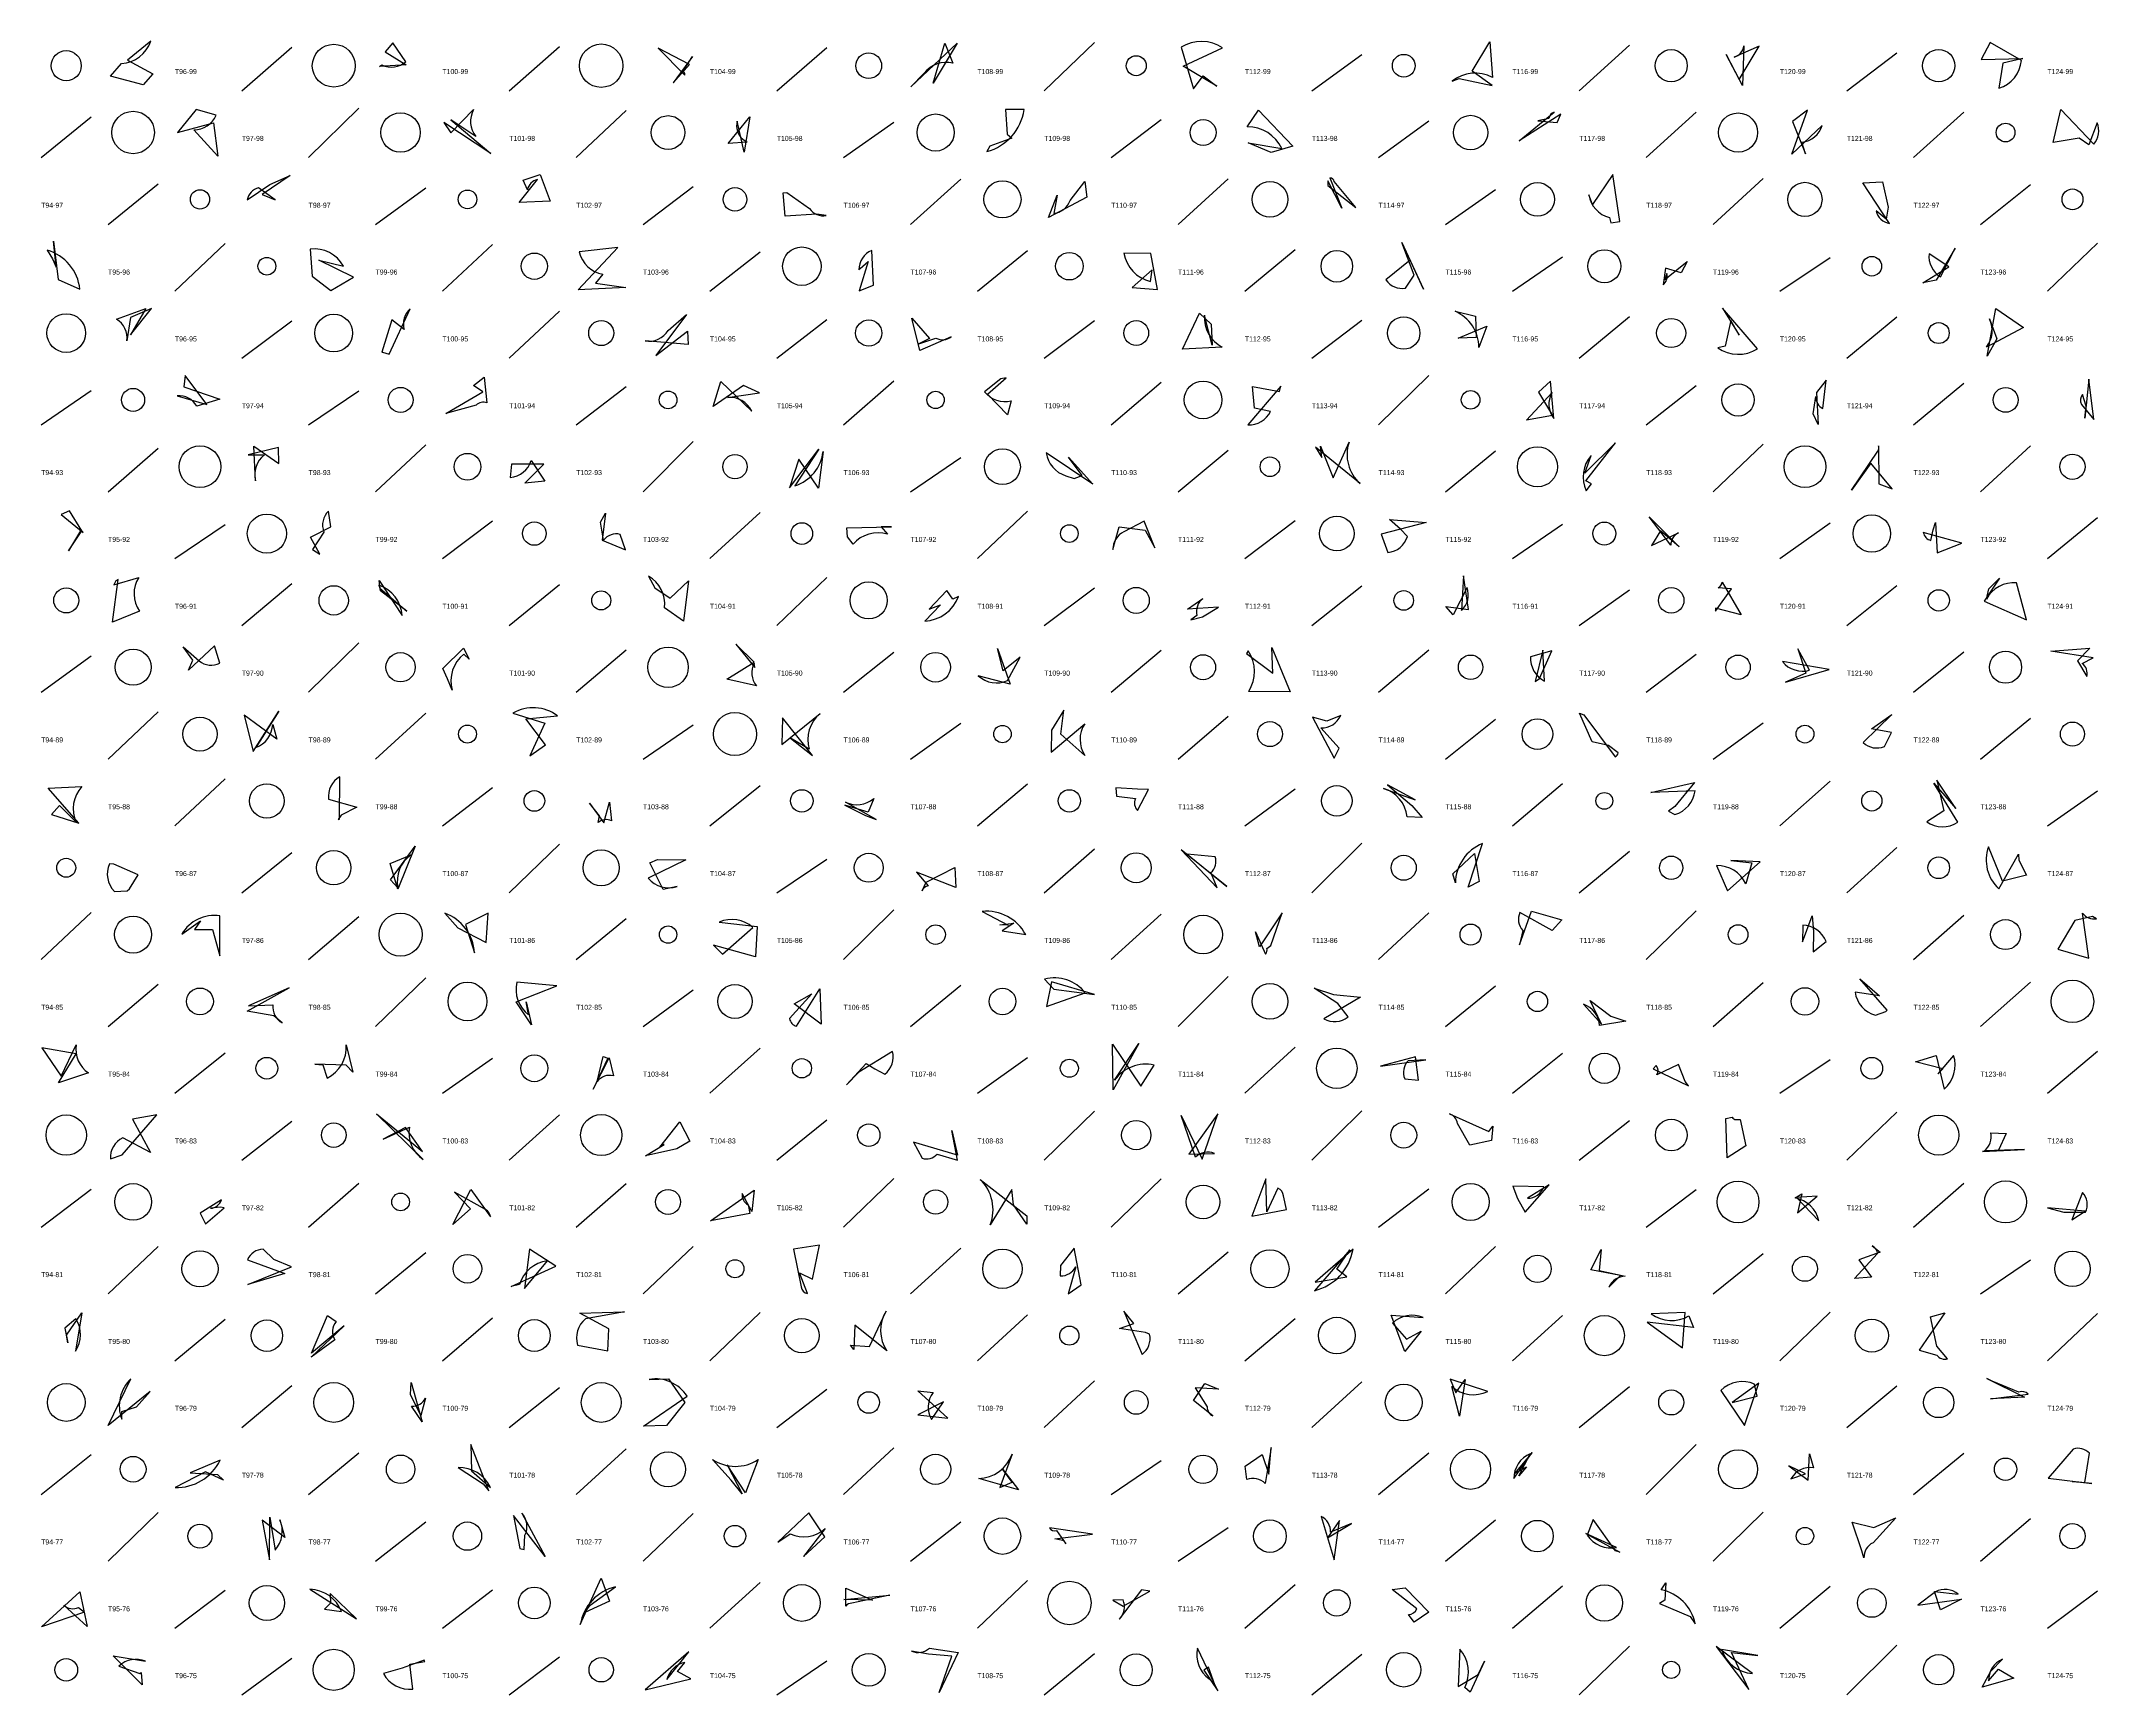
# Model space of a CAD drawing. Header units: millimetres. Extents: x -1 to 9990, y 0 to 15990.
# Drawn here: x 3760 to 4991, y 3000 to 3990 of the extents above; entities that cross this region are included whole.
import ezdxf

# ---------------------------------------------------------------- set-up
doc = ezdxf.new("R2010")
doc.units = ezdxf.units.MM
doc.layers.add('TEXT', color=3, linetype='Continuous')
doc.layers.add('WALL', color=1, linetype='Continuous')

msp = doc.modelspace()

# ---------------------------------------------------------------- linework, layer by layer
for points in [[(3821.1, 3963.5), (3801.5, 3968.7), (3808.1, 3976.3, 0.3), (3825.6, 3989.7), (3811.7, 3978.4), (3826.8, 3970.2)], [(3978.3, 3975.6), (3962.4, 3974.6), (3963.8, 3975.5, 0.3), (3978.2, 3977.4), (3970.3, 3988.7), (3965.8, 3983.3)], [(4293.5, 3964.6), (4300.5, 3988.5), (4305.3, 3976.5, 0.3), (4288.2, 3970.6), (4280.1, 3962.3), (4308, 3988.4)], [(4463.2, 3962.8), (4443, 3974.8), (4466.7, 3985.6, 0.3), (4441.8, 3986), (4449.3, 3961.2), (4455.1, 3968.9)], [(4616, 3971.8), (4626.6, 3989.2), (4628.1, 3968, 0.3), (4603.9, 3965.7), (4608.2, 3967.3), (4628, 3963.1)], [(4945.3, 3979.3), (4933.4, 3976.5), (4931, 3961.5, 0.3), (4944.5, 3978.2), (4925.7, 3988.8), (4920.3, 3978.8)], [(4147.9, 3975.7), (4129.1, 3985.5), (4145.1, 3969.4, 0.3), (4143.8, 3971.6), (4149.6, 3980.5), (4138, 3964.7)], [(4775.7, 3966.8), (4787.6, 3986.7), (4772.6, 3980.1, 0.3), (4778.4, 3986.8), (4777.6, 3963.2), (4767.9, 3981.8)], [(3863, 3940.8), (3865.6, 3920.9), (3851.3, 3936.7, 0.3), (3864.7, 3945.4), (3852.8, 3948.7), (3841.5, 3935)], [(4000.8, 3941.1), (4005.1, 3934.9), (4018.6, 3948.7, 0.3), (4020, 3932.6), (4005.1, 3942.6), (4028.9, 3922.5)], [(4183.9, 3944.4), (4180.5, 3923.2), (4176.4, 3941.9, 0.3), (4179.7, 3931), (4182.2, 3929.2), (4170.9, 3928.5)], [(4340.7, 3931.6), (4327.4, 3926.8), (4325.7, 3923.6, 0.3), (4347.9, 3948.7), (4336.8, 3948.8), (4337.8, 3934)], [(4495.7, 3923), (4482, 3928.8), (4502, 3925.4, 0.3), (4481.4, 3938.4), (4488.2, 3948.3), (4508.7, 3926.9)], [(4669, 3945.9), (4644, 3930.1), (4664.9, 3947.2, 0.3), (4661.9, 3943.4), (4655.2, 3942), (4666.8, 3941.1)], [(4807.6, 3941.7), (4815.3, 3922.3), (4813.2, 3929.3, 0.3), (4825.3, 3939.2), (4807.2, 3922.1), (4816.5, 3948.4)], [(4963.4, 3929), (4968.1, 3948.8), (4987.7, 3928, 0.3), (4989.7, 3940.9), (4984.8, 3927.7), (4979.1, 3931.6)], [(3892.2, 3898), (3899.9, 3894.8), (3890, 3901.9, 0.3), (3883.3, 3894.7), (3896.8, 3904), (3908.9, 3909.2)], [(4064.5, 3894), (4045.9, 3893.1), (4056.9, 3906.9, 0.3), (4050.9, 3900.7), (4048.3, 3906.5), (4058.4, 3909.8)], [(4362.6, 3884.2), (4367.7, 3897.5), (4365.7, 3886.6, 0.3), (4375.4, 3894.3), (4384.2, 3905.6), (4385.5, 3896.3)], [(4529.7, 3903.4), (4546.4, 3890.2), (4533.5, 3905.7, 0.3), (4530.9, 3907.9), (4538, 3889.7), (4529.6, 3906.1)], [(4700, 3909.9), (4688, 3892), (4685.8, 3897.8, 0.3), (4698, 3884.1), (4698.8, 3880.9), (4704.2, 3881.7)], [(4864.7, 3890.4), (4863.6, 3883.2), (4857.5, 3888.1, 0.3), (4865.6, 3880.6), (4849.7, 3904.9), (4861.4, 3905.5)], [(4203.8, 3898.9), (4206, 3899.1), (4219.6, 3889.6, 0.3), (4229.6, 3885.3), (4224, 3886.1), (4205.1, 3884.9)], [(3767.4, 3869.9), (3770.1, 3847), (3783.2, 3841.2, 0.3), (3763.6, 3864.7), (3766.7, 3859.5), (3768.9, 3854.4)], [(3946.9, 3848.4), (3926.1, 3858.6), (3940.8, 3855.1, 0.3), (3921, 3865.3), (3922.1, 3849.1), (3933.3, 3840.5)], [(4081.2, 3840.8), (4104.9, 3866.1), (4081.8, 3863.6, 0.3), (4096, 3850.2), (4091.6, 3844.9), (4109.7, 3842.2)], [(4586.8, 3841.2), (4578.9, 3858.7), (4564.4, 3846.8, 0.3), (4576.1, 3841.9), (4581.2, 3849.6), (4573.8, 3869.1)], [(4885.6, 3845.1), (4901, 3854.6), (4889.3, 3862.4, 0.3), (4896, 3848.7), (4904.8, 3865.9), (4893.5, 3846.7)], [(4249.2, 3840.2), (4257.9, 3843.6), (4256.8, 3864.5, 0.3), (4249.1, 3852.8), (4249.9, 3853.7), (4254.6, 3857.9)], [(4427.8, 3841), (4423.7, 3862.6), (4407.6, 3862.8, 0.3), (4423.5, 3845.9), (4424.6, 3852.8), (4412.6, 3842.2)], [(4740.9, 3851.1), (4731.5, 3853.9), (4730.1, 3843.9, 0.3), (4732.4, 3850.6), (4731.2, 3847.1), (4744.6, 3857.9)], [(3826.1, 3829.7), (3813.4, 3824.3), (3811.3, 3810.3, 0.3), (3805.1, 3823.3), (3822.7, 3829.6), (3813.4, 3814)], [(3964.2, 3803.5), (3968.2, 3802.3), (3980.7, 3829.5, 0.3), (3977.2, 3817.1), (3969.8, 3822.9), (3963.8, 3803.5)], [(4607.5, 3812), (4624.7, 3819.1), (4620, 3806.4, 0.3), (4605.7, 3828), (4618, 3825.2), (4618.3, 3812.4)], [(4770.6, 3822.5), (4767.3, 3807.2), (4762.8, 3806.1, 0.3), (4786.6, 3805.6), (4765.6, 3829.8), (4775.6, 3813.8)], [(4929.1, 3829.6), (4945.7, 3818.3), (4923.5, 3806.6, 0.3), (4925.3, 3823.5), (4929.8, 3811.6), (4924, 3801.2)], [(4146.7, 3816.1), (4147, 3808.1), (4121.2, 3810.3, 0.3), (4135.1, 3816.5), (4146, 3826.1), (4127.6, 3801.6)], [(4291.4, 3811.8), (4284.9, 3808.6), (4295.2, 3812, 0.3), (4304.3, 3812.8), (4285.5, 3804.5), (4280.8, 3824)], [(4459.9, 3820.4), (4460.5, 3807.8), (4455.9, 3825.7, 0.3), (4466.5, 3806.6), (4442.7, 3805.3), (4452.9, 3826.9)], [(3845.4, 3782.8), (3866.8, 3775.5), (3853.2, 3771.2, 0.3), (3841.3, 3777.4), (3859.1, 3772.3), (3846.1, 3789.6)], [(4018.6, 3783.7), (4025, 3788.6), (4026.6, 3773.2, 0.3), (4020.2, 3771.9), (4002, 3766.8), (4024.1, 3779.9)], [(4162, 3771), (4166.5, 3786.1), (4185.1, 3768.3, 0.3), (4170.6, 3776.5), (4189.7, 3779.2), (4180.2, 3783.7)], [(4337.2, 3788.2), (4334, 3787.7), (4324.3, 3779.8, 0.3), (4340.3, 3774.5), (4338, 3766.1), (4326.1, 3778.5)], [(4500.8, 3780), (4501.5, 3783.3), (4481.8, 3760.1, 0.3), (4495.4, 3768.1), (4485.8, 3770), (4484.5, 3783.1)], [(4664, 3765.7), (4648.4, 3762.9), (4663.7, 3779.4, 0.3), (4664.7, 3763.8), (4662.8, 3786.3), (4655.6, 3779.6)], [(4823, 3760.3), (4820, 3766.6), (4821.5, 3777, 0.3), (4825.7, 3769.8), (4827.7, 3786.9), (4821.9, 3779.5)], [(4982.4, 3764), (4983.2, 3771.2), (4981.1, 3778.2, 0.3), (4980.4, 3772.3), (4987.8, 3763.2), (4984.8, 3787.5)], [(3902, 3746.6), (3883.8, 3742.1), (3893.5, 3742.1, 0.3), (3888.2, 3726.5), (3887.2, 3747.4), (3902.2, 3736.9)], [(4207.7, 3722.3), (4225.1, 3745.5), (4210.8, 3723.6, 0.3), (4227.7, 3744.2), (4224.9, 3722.1), (4213.1, 3739.5)], [(4374.5, 3740.7), (4389, 3724.6), (4361.2, 3743.4, 0.3), (4373, 3729.6), (4377.9, 3727.9), (4382.7, 3729.8)], [(4525.2, 3747.4), (4532.8, 3728.3), (4542.3, 3749.6, 0.3), (4548.9, 3724.9), (4522.3, 3746.7), (4526.1, 3740.6)], [(4701.6, 3749.2), (4683.4, 3731.1), (4687.1, 3741.7, 0.3), (4684.2, 3720.6), (4687.3, 3724.7), (4683.9, 3726.5)], [(4854.4, 3737.1), (4842.8, 3721), (4858.6, 3744.4, 0.3), (4859, 3747.5), (4859.2, 3724.7), (4867.2, 3721.8)], [(4060.6, 3736.5), (4041.3, 3736.5), (4040.6, 3728.5, 0.3), (4053.1, 3738.7), (4061.3, 3726.3), (4049.3, 3725.1)], [(3777, 3708.6), (3771.9, 3706.5), (3785.2, 3695.6, 0.3), (3783.6, 3696.7), (3776.4, 3684.6), (3784.3, 3696.7)], [(3921.1, 3692.9), (3933.3, 3699), (3931.9, 3708.5, 0.3), (3929.1, 3695.9), (3922.3, 3685.4), (3926.7, 3682.7)], [(4095.6, 3691), (4109.6, 3685.3), (4106.4, 3694.5, 0.3), (4096.4, 3691), (4094.5, 3701.8), (4097.6, 3707.2)], [(4728.5, 3696.6), (4723.3, 3687.8), (4739.4, 3695.4, 0.3), (4734.8, 3688), (4721.9, 3705.1), (4739.7, 3687)], [(4268.7, 3699), (4262.4, 3699.1), (4266.2, 3694.6, 0.3), (4245.7, 3688.6), (4242.4, 3693), (4242, 3698.5)], [(4426.2, 3686.5), (4419.8, 3702.4), (4407.6, 3696, 0.3), (4401.1, 3685.4), (4404.9, 3699), (4420.4, 3697)], [(4588.4, 3701.6), (4561.5, 3694.7), (4565.5, 3683.6, 0.3), (4577.2, 3693.3), (4573, 3697.6), (4566.5, 3703.5)], [(4894.1, 3683.4), (4908.8, 3689.2), (4885.8, 3695.6, 0.3), (4890.3, 3690.9), (4891.6, 3697.2), (4893, 3701.6)], [(3804.6, 3666.7), (3803.4, 3664.4), (3818.4, 3668.8, 0.3), (3818.8, 3648.5), (3802.7, 3641.9), (3806, 3667.6)], [(4147.2, 3666.8), (4144.2, 3642.6), (4132.9, 3650.6, 0.3), (4123.2, 3669.6), (4127, 3662.6), (4136.2, 3656.4)], [(4613.8, 3649.6), (4610.8, 3669.7), (4609.5, 3649, 0.3), (4612.9, 3662.7), (4604.5, 3646.3), (4600.2, 3651.3)], [(4922.1, 3654.5), (4947.6, 3643.4), (4941.6, 3665.5, 0.3), (4923.5, 3655.8), (4924.9, 3662), (4931.4, 3668.4)], [(3962.9, 3660.8), (3962.1, 3667), (3976, 3646, 0.3), (3961.9, 3664.1), (3962.5, 3662.4), (3978.7, 3648.6)], [(4291.1, 3649.8), (4297.9, 3652.4), (4288.5, 3642.6, 0.3), (4308.7, 3657.3), (4305.4, 3655.7), (4301.7, 3660.9)], [(4464.2, 3651), (4445.7, 3649.8), (4454.9, 3656.2, 0.3), (4451.3, 3646), (4447.7, 3643.4), (4454.7, 3645.1)], [(4761.4, 3648.5), (4771, 3662), (4763.1, 3662.6, 0.3), (4765.4, 3666), (4776.9, 3646.4), (4761.5, 3650.3)], [(3850.7, 3619.2), (3844.9, 3627.2), (3854.5, 3618.8, 0.3), (3866.9, 3617.5), (3863.6, 3627.8), (3848.2, 3613.3)], [(4012.6, 3626.4), (4016.1, 3619.9), (4012.8, 3622.9, 0.3), (4005.8, 3601.3), (4003, 3608), (4000.2, 3614.2)], [(4175.5, 3628.8), (4186.9, 3614.9), (4186.5, 3617.4, 0.3), (4187.8, 3603.9), (4170.1, 3607.9), (4186.4, 3618)], [(4332, 3626.3), (4339.7, 3604.8), (4320.5, 3609.9, 0.3), (4338.1, 3607), (4345.6, 3621), (4335.5, 3612.9)], [(4496.1, 3626.9), (4507, 3600.3), (4482.3, 3600.5, 0.3), (4481.9, 3624.8), (4480.9, 3623.2), (4496.8, 3611.5)], [(4656.2, 3608.3), (4663.5, 3624.8), (4650.9, 3621.3, 0.3), (4659.3, 3606.7), (4658.3, 3625.3), (4653.7, 3606.5)], [(4803.3, 3606), (4829.4, 3613.6), (4801.5, 3618.4, 0.3), (4817.8, 3613.2), (4810.8, 3626.1), (4815.6, 3611.5)], [(4985.4, 3626.5), (4978, 3618.9), (4983.6, 3609.4, 0.3), (4980.8, 3617.3), (4987.4, 3620.7), (4962, 3624.6)], [(3886.8, 3564.6), (3902.2, 3588.7), (3888.5, 3566.9, 0.3), (3898.5, 3580.8), (3900.9, 3572), (3881.5, 3586.3)], [(4061.6, 3568.5), (4050, 3584.1), (4068.8, 3585.9, 0.3), (4042.2, 3587.5), (4061.2, 3581.6), (4052.3, 3561.9)], [(4203.5, 3584.8), (4203, 3568.7), (4226, 3587.3, 0.3), (4219.3, 3565.9), (4208.3, 3572.5), (4221.4, 3562.2)], [(4364.3, 3577.4), (4364.1, 3564.2), (4384.2, 3581.2, 0.3), (4384.3, 3562.2), (4369.9, 3574.9), (4371.7, 3589.3)], [(4533.4, 3560.6), (4536.4, 3566.5), (4525.5, 3578.7, 0.3), (4537.3, 3586.1), (4529, 3582.8), (4520.4, 3585.2)], [(4680.2, 3587.5), (4682.7, 3586.6), (4701.4, 3561.3, 0.3), (4703.2, 3563.8), (4697.5, 3568.1), (4687.7, 3570.3)], [(4854.9, 3578.1), (4867, 3586.7), (4849.9, 3569.9, 0.3), (4862.5, 3567.6), (4866.1, 3574.8), (4866.7, 3575.9)], [(3937.6, 3523.9), (3938.4, 3524.1), (3938.7, 3549.5, 0.3), (3931.9, 3536.1), (3948.8, 3531.2), (3939.4, 3526.5)], [(4737.2, 3531.7), (4733.4, 3528.8), (4737.1, 3526.8, 0.3), (4749.3, 3541.1), (4722.8, 3540), (4749, 3546.1)], [(4893.9, 3547.5), (4898.1, 3529.1), (4887.8, 3522.5, 0.3), (4906.5, 3522.2), (4892.1, 3545.7), (4905.3, 3530.4)], [(3782.5, 3521.6), (3764.1, 3542.7), (3784.4, 3543.6, 0.3), (3780.9, 3522.2), (3770.9, 3532.3), (3766.1, 3526.8)], [(4096.5, 3521.8), (4099.9, 3534.2), (4101.2, 3523, 0.3), (4093.2, 3522.1), (4094, 3526.1), (4087.9, 3533.6)], [(4253.1, 3526.3), (4259.4, 3523.8), (4241.1, 3534.3, 0.3), (4258, 3536.4), (4254.6, 3528.2), (4240.8, 3532.4)], [(4402.8, 3542.9), (4403.3, 3537.9), (4414.6, 3536.4, 0.3), (4415.7, 3529.2), (4422.4, 3541.9), (4415.7, 3542)], [(4579.9, 3532.3), (4586.1, 3525.1), (4577, 3525.5, 0.3), (4563, 3542.5), (4581.9, 3535.6), (4565.4, 3544.7)], [(3973.3, 3482.1), (3968.8, 3497.6), (3981.3, 3502.8, 0.3), (3973.4, 3483), (3969, 3487.8), (3983.8, 3507.9)], [(4620.1, 3486.8), (4613.6, 3483.3), (4622.2, 3509.5, 0.3), (4605.9, 3485.9), (4604.3, 3491.4), (4617.3, 3503.6)], [(3818, 3490.8), (3803.5, 3497.2), (3800.8, 3497.4, 0.3), (3803.8, 3480.8), (3811.5, 3481.2), (3812.9, 3482.4)], [(4128.6, 3499.9), (4145.7, 3499.8), (4123.1, 3488.7, 0.3), (4140.4, 3483.8), (4132, 3482), (4124, 3498)], [(4441.8, 3505.7), (4463.4, 3482.9), (4459.7, 3492.1, 0.3), (4462.2, 3501.6), (4445.5, 3503.1), (4469.3, 3483.8)], [(4770.6, 3499.3), (4783.3, 3497.9), (4779.6, 3485.4, 0.3), (4762.1, 3496.3), (4768.6, 3481.1), (4788.2, 3498.5)], [(4947.6, 3490.5), (4933.1, 3486.9), (4924.7, 3507.5, 0.3), (4931, 3482.4), (4942.8, 3503.2), (4943, 3499.6)], [(4307.1, 3483.1), (4283.5, 3492.4), (4290.6, 3484.1, 0.3), (4287, 3481.2), (4289.3, 3486.4), (4306.5, 3495.2)], [(3862.5, 3458), (3866.8, 3442.3), (3866.9, 3466.3, 0.3), (3844.1, 3455.3), (3855.3, 3463.2), (3851.8, 3458)], [(4027.3, 3467.8), (4013.8, 3461.1), (4019.2, 3444.1, 0.3), (4001.4, 3467.8), (4009.3, 3459.1), (4026.1, 3450.2)], [(4162.2, 3448.6), (4167.5, 3443.3), (4185.7, 3459.3, 0.3), (4165.6, 3462.4), (4188.3, 3459.9), (4187.3, 3441.7)], [(4341.7, 3461.9), (4334.8, 3457.2), (4348.9, 3455, 0.3), (4322.8, 3468.9), (4338.4, 3460.7), (4333.4, 3460.9)], [(4488.7, 3447.7), (4486.3, 3456.6), (4492.3, 3443.3, 0.3), (4493.1, 3446.7), (4495.6, 3448.5), (4502.3, 3468.1)], [(4669.5, 3463.9), (4663.8, 3457.5), (4644.5, 3468.2, 0.3), (4646.2, 3457.4), (4644.2, 3448.9), (4651.4, 3469)], [(4820.2, 3456.9), (4820, 3444.7), (4827.6, 3450.9, 0.3), (4813.7, 3460.6), (4813.6, 3450.6), (4819.4, 3466.3)], [(4966.3, 3446.3), (4984.8, 3440.8), (4981, 3467.9, 0.3), (4989.4, 3464.5), (4986.9, 3465.9), (4976.5, 3463.5)], [(3908.3, 3423.2), (3884, 3412.3), (3898.6, 3412.9, 0.3), (3904.1, 3402.1), (3899.1, 3406.4), (3883.2, 3409.1)], [(4044.1, 3414.7), (4068.5, 3424.4), (4044.6, 3426.6, 0.3), (4051.6, 3406.9), (4050.2, 3414.8), (4053.2, 3401)], [(4210.4, 3413.5), (4220.9, 3419.5), (4207.6, 3404.7, 0.3), (4211.9, 3400.1), (4225.8, 3422.5), (4226.5, 3401.4)], [(4364.4, 3426.8), (4361.4, 3412), (4384.5, 3420.1, 0.3), (4360.2, 3428.4), (4365.7, 3422.3), (4390, 3419.2)], [(4533.1, 3419.1), (4549.1, 3417.6), (4527.3, 3404.6, 0.3), (4541.7, 3405.7), (4535.5, 3413.7), (4521.5, 3422.9)], [(4847.8, 3428.6), (4859.5, 3418.4), (4845, 3420.6, 0.3), (4857.1, 3406.7), (4863.4, 3408.9), (4864.1, 3409.8)], [(4698.9, 3406.1), (4707.8, 3403.2), (4692.2, 3400.5, 0.3), (4682.5, 3413.3), (4693.4, 3401.3), (4686.5, 3415.6)], [(3760.5, 3387.3), (3772, 3370.3), (3781, 3389, 0.3), (3788.3, 3372.2), (3770.3, 3366.3), (3781, 3383.7)], [(3923.7, 3377.4), (3928.4, 3377.1), (3931.1, 3369.1, 0.3), (3942.5, 3389), (3946.4, 3372.6), (3942.5, 3376.8)], [(4253.4, 3377.8), (4258.7, 3374.7), (4264.7, 3371.4, 0.3), (4269.2, 3385.1), (4249.1, 3372.7), (4241.7, 3365.1)], [(4400.9, 3389.4), (4417.8, 3364.2), (4425.7, 3376.9, 0.3), (4402, 3367.8), (4416.5, 3389.9), (4401.3, 3362.1)], [(4090.2, 3362.5), (4099.8, 3381.2), (4102.4, 3370.5, 0.3), (4092.5, 3367), (4096.2, 3382.1), (4098.9, 3381)], [(4561.2, 3376.3), (4588.3, 3380.1), (4577.7, 3379.5, 0.3), (4575.6, 3368.6), (4583.8, 3367.8), (4582.1, 3381.9)], [(4743.4, 3367.1), (4739.4, 3377.3), (4726.4, 3371, 0.3), (4726.1, 3376.7), (4724.3, 3374.7), (4745.3, 3364.5)], [(4881.2, 3378.9), (4893.4, 3382.6), (4898.3, 3362.5, 0.3), (4903.9, 3382.7), (4894.4, 3371.6), (4897.4, 3374.6)], [(4627.5, 3331.8), (4614.6, 3328.9), (4607.1, 3342, 0.3), (4602.3, 3347.7), (4625.9, 3337.2), (4628.4, 3340.4)], [(3814.6, 3344.5), (3825.4, 3324.5), (3808.8, 3333.4, 0.3), (3801.4, 3320.7), (3808.5, 3323.2), (3829.2, 3347.1)], [(3978, 3339.5), (3964.6, 3332.6), (3980.3, 3339.8, 0.3), (3988.5, 3320.4), (3960.6, 3347.7), (3988, 3325.2)], [(4140.3, 3326.7), (4121.4, 3322.5), (4132.6, 3329.4, 0.3), (4130, 3327.7), (4142, 3342.9), (4148, 3331.4)], [(4308.1, 3322.9), (4281.8, 3330.8), (4286.9, 3321.2, 0.3), (4295.9, 3323.6), (4308.2, 3320), (4304.8, 3337.8)], [(4463.9, 3347.7), (4446.5, 3323.6), (4461.8, 3324, 0.3), (4450.4, 3321.8), (4441.8, 3346.7), (4454.5, 3320.6)], [(4768.5, 3321.4), (4767.7, 3344.9), (4771.5, 3345.8, 0.3), (4773.9, 3344.3), (4776.3, 3344.4), (4779.6, 3328.6)], [(4921.1, 3325.2), (4946.3, 3326.3), (4922.3, 3325.6, 0.3), (4926.1, 3336.4), (4935.4, 3335.9), (4930.7, 3326)], [(4006.3, 3281.5), (4017, 3302.4), (4028.7, 3286.1, 0.3), (4025.7, 3290.5), (4007.3, 3300.9), (4016.9, 3290.8)], [(4186.5, 3302), (4185.1, 3289.3), (4179.3, 3300, 0.3), (4182.8, 3293.3), (4183.9, 3288.1), (4160.4, 3283.6)], [(4341.6, 3293.2), (4340.7, 3302.4), (4327.7, 3281.2, 0.3), (4321.7, 3308.5), (4349.6, 3286.6), (4349.5, 3281.7)], [(4484.1, 3286.4), (4504.9, 3290.5), (4503, 3298.6, 0.3), (4499.7, 3303.2), (4493.2, 3289.1), (4492.5, 3308.9)], [(4647.6, 3288.9), (4662, 3305.2), (4649, 3297.2, 0.3), (4658.9, 3304), (4640.2, 3304.4), (4643.1, 3297)], [(4822.4, 3298.5), (4809.9, 3297.6), (4823.3, 3283.7, 0.3), (4809.2, 3297.4), (4813.1, 3299.9), (4810.6, 3288.5)], [(4960.1, 3291.5), (4969.9, 3288.8), (4982.9, 3288.8, 0.3), (4981, 3300.7), (4974.6, 3284.3), (4982.7, 3289.4)], [(3869.5, 3291.4), (3867.3, 3291.8), (3861.3, 3291.2, 0.3), (3867.9, 3296.2), (3855.2, 3288.3), (3858.4, 3281.8)], [(3909.7, 3256.2), (3899.2, 3260.6), (3892.8, 3266.7, 0.3), (3883.4, 3260.3), (3905.8, 3252.1), (3883.7, 3245.5)], [(4052.1, 3266.7), (4049.2, 3243.2), (4062.8, 3259.8, 0.3), (4046.1, 3245.5), (4041.2, 3244.4), (4067.9, 3256.6)], [(4225.6, 3269.1), (4210.1, 3266.7), (4214.5, 3244.1, 0.3), (4218.4, 3240.2), (4213.5, 3252.6), (4221.3, 3248.8)], [(4377.8, 3267.3), (4369.7, 3257), (4369.6, 3250.8, 0.3), (4378.8, 3256.2), (4374.2, 3240.1), (4382.1, 3245.3)], [(4535, 3254.8), (4542.7, 3266.3), (4521.6, 3241.9, 0.3), (4544.7, 3266.7), (4522, 3247), (4541, 3250.1)], [(4693.2, 3266.6), (4691.9, 3253.9), (4707.5, 3250.5, 0.3), (4697.7, 3244), (4704.7, 3250.9), (4687, 3254.3)], [(4854.9, 3250), (4844.6, 3249.2), (4858.4, 3264.2, 0.3), (4855.2, 3268.7), (4859.9, 3265), (4847.3, 3260.4)], [(3775.1, 3215.2), (3784.4, 3228.7), (3780.5, 3205.7, 0.3), (3780.8, 3225.1), (3774.2, 3219.5), (3776, 3210.6)], [(3921.8, 3204.5), (3931.3, 3227), (3936.4, 3223.5, 0.3), (3935.6, 3212.4), (3921.6, 3202.2), (3941.2, 3220.8)], [(4082.2, 3228.4), (4108.9, 3229.2), (4085.6, 3225.1, 0.3), (4080.8, 3209.2), (4098.9, 3205.8), (4099.5, 3219.1)], [(4244.2, 3209.2), (4255.5, 3208.4), (4265.4, 3229.6, 0.3), (4265.9, 3205.9), (4246.6, 3221.3), (4246, 3206.7)], [(4413.6, 3222.2), (4407.5, 3229.7), (4418.5, 3203.7, 0.3), (4423, 3215.8), (4420.6, 3216.8), (4405, 3219.2)], [(4575.6, 3205.5), (4567.5, 3227.3), (4586.7, 3225.8, 0.3), (4568.2, 3222.4), (4576.7, 3212.8), (4585.4, 3217.6)], [(4741.8, 3207.6), (4743.3, 3228.9), (4723, 3228.1, 0.3), (4745.6, 3226.8), (4748.3, 3219.8), (4720.6, 3223.1)], [(4898.6, 3228.7), (4883.4, 3206.2), (4893.8, 3203.3, 0.3), (4900.3, 3201.1), (4893.8, 3208.6), (4890, 3226.3)], [(3825.3, 3181.5), (3800.1, 3161.2), (3813.6, 3189.2, 0.3), (3808.2, 3165), (3808.2, 3169.5), (3817, 3172.4)], [(4134.1, 3161.3), (4120.2, 3160.8), (4146.4, 3178.7, 0.3), (4123.7, 3188.8), (4135.2, 3189.2), (4145.1, 3174.9)], [(4611.8, 3188.7), (4608.4, 3166.7), (4603.8, 3184.5, 0.3), (4625.3, 3181.6), (4602.8, 3189), (4606.2, 3180.8)], [(4946.3, 3178.2), (4925.9, 3177.1), (4948.6, 3180, 0.3), (4943, 3181.1), (4926.9, 3187.7), (4923.7, 3189.3)], [(3981.3, 3187), (3987.9, 3163.5), (3981.6, 3172.8, 0.3), (3989.9, 3177.6), (3987.2, 3167.2), (3980.9, 3179.8)], [(4302.3, 3165.6), (4284.4, 3181.9), (4293.5, 3180.9, 0.3), (4292.5, 3164.8), (4299.8, 3175.3), (4284.4, 3167.5)], [(4464.2, 3183), (4450.3, 3183.8), (4457.5, 3172.4, 0.3), (4460.8, 3166.9), (4449.3, 3176.2), (4456, 3186.4)], [(4771.5, 3174.9), (4786.4, 3178.8), (4784.9, 3186, 0.3), (4764.6, 3182.2), (4778.9, 3161.3), (4787.4, 3186.6)], [(3869.1, 3128.5), (3858.4, 3133.4), (3840.1, 3124.1, 0.3), (3867, 3140.4), (3849.2, 3132.8), (3865.4, 3131.9)], [(4017, 3149.8), (4017.4, 3134.1), (4028.7, 3124.2, 0.3), (4009.4, 3136), (4024.3, 3126.3), (4027.7, 3122.1)], [(4179.3, 3120.4), (4172.7, 3128.5), (4161.5, 3140.9, 0.3), (4188.9, 3140.8), (4181.3, 3121), (4170.3, 3137.6)], [(4335.2, 3134.9), (4344.5, 3122.7), (4320.8, 3129.4, 0.3), (4340.9, 3144), (4333.5, 3124.2), (4340.8, 3127.3)], [(4494.3, 3132), (4495.7, 3148), (4492.2, 3126.5, 0.3), (4481.1, 3128.8), (4480.1, 3136.9), (4490.4, 3143.8)], [(4648.5, 3136.4), (4643.8, 3131.1), (4650.7, 3144.3, 0.3), (4640.8, 3129.4), (4651.8, 3145), (4641.2, 3132.5)], [(4816.9, 3128.5), (4817.7, 3144.2), (4820.2, 3135.9, 0.3), (4806.5, 3129.3), (4815.3, 3132.3), (4805.4, 3137)], [(4974.8, 3127.6), (4982.4, 3127), (4985.1, 3144.6, 0.3), (4975.5, 3147.1), (4960.4, 3129.7), (4986.6, 3126.4)], [(3896.6, 3080.9), (3896.7, 3106.4), (3899.9, 3086.6, 0.3), (3902.7, 3104.8), (3905.7, 3094.1), (3892.2, 3104.6)], [(4046.3, 3087.6), (4049, 3087), (4049.4, 3095.6, 0.3), (4047.6, 3108.7), (4061.5, 3082.8), (4042.6, 3107.3)], [(4219.1, 3108.9), (4200.6, 3091.4), (4208.1, 3096.3, 0.3), (4228.9, 3099.6), (4215.9, 3082.8), (4228.7, 3094.5)], [(4529.4, 3093.9), (4543.8, 3102.5), (4531.2, 3097.3, 0.3), (4525.6, 3106.8), (4533.5, 3080.8), (4536.6, 3104.3)], [(4701.7, 3086.2), (4688.3, 3104.9), (4684.8, 3095.5, 0.3), (4702.3, 3088.2), (4683.9, 3096.5), (4704.2, 3085.5)], [(4856.1, 3100.2), (4869.4, 3105.9), (4855.7, 3091, 0.3), (4850.3, 3082), (4849, 3086.2), (4843.3, 3103.4)], [(4366.4, 3093.3), (4388.9, 3096.1), (4363.1, 3099.9, 0.3), (4367.4, 3098.3), (4372.9, 3090.4), (4372, 3092.1)], [(4085.1, 3049.2), (4088.4, 3053.6), (4103.5, 3064.7, 0.3), (4082.5, 3042.1), (4095, 3069.9), (4099.9, 3056.1)], [(4728, 3054.6), (4746.3, 3046.9), (4749.3, 3042.6, 0.3), (4729, 3062.9), (4731.7, 3067), (4731.2, 3056.6)], [(3783.2, 3061.6), (3787.6, 3041), (3773.6, 3053.6, 0.3), (3782.3, 3052.3), (3786, 3049.4), (3760.3, 3040.7)], [(3933.1, 3054.9), (3929.5, 3051.2), (3939.7, 3049.9, 0.3), (3920.7, 3063.2), (3948.6, 3045.6), (3932.8, 3060.7)], [(4240.2, 3057.1), (4267.6, 3059.7), (4244.9, 3054.8, 0.3), (4241.3, 3053), (4241.3, 3063.8), (4257.3, 3056.6)], [(4423.1, 3062), (4418.2, 3062.9), (4404.9, 3045.4, 0.3), (4407.2, 3056.8), (4401, 3056.7), (4407.2, 3053.1)], [(4590, 3049.5), (4581.3, 3043.6), (4577.9, 3048.1, 0.3), (4582.9, 3051.5), (4568, 3063.1), (4575.8, 3064)], [(4896.1, 3050.9), (4892.5, 3061.9), (4906.7, 3060.3, 0.3), (4893, 3061.7), (4882.5, 3053.7), (4908.7, 3057.3)], [(4304.7, 3023.1), (4290.7, 3024.3), (4280.6, 3026.2, 0.3), (4291.3, 3028), (4308.5, 3025.3), (4297.1, 3001.5)], [(4455.5, 3014.7), (4463.9, 3002.4), (4451.7, 3027.9, 0.3), (4458.6, 3009.5), (4462, 3006), (4458.2, 3016.5)], [(4771, 3025.4), (4786.8, 3023.6), (4765, 3027.2, 0.3), (4783.6, 3012.7), (4761.9, 3028.9), (4781.4, 3003.3)], [(3820.5, 3006), (3803, 3023.3), (3822.4, 3020.1, 0.3), (3806.5, 3017.2), (3819, 3012.8), (3819.9, 3013.4)], [(3989.1, 3020.7), (3976, 3015.9), (3964.8, 3012.7, 0.3), (3982.4, 3003.4), (3980.5, 3018.3), (3989.4, 3020)], [(4148.6, 3009.6), (4140.7, 3013.9), (4145.1, 3019.4, 0.3), (4134.3, 3009.1), (4147.4, 3025.8), (4121.3, 3003.1)], [(4623.3, 3020.2), (4614.7, 3001.7), (4611.5, 3004.4, 0.3), (4608.6, 3027.4), (4607.6, 3005.1), (4619.5, 3012.2)], [(4921, 3004.7), (4926.1, 3014.1), (4933.1, 3021.3, 0.3), (4924.8, 3008.4), (4930.7, 3015.3), (4940, 3010)]]:
    msp.add_lwpolyline(points, format="xyb", close=True)
for centre, radius in [((3935, 3975), 12.8), ((4095, 3975), 13), ((3775, 3975), 9), ((4255, 3975), 7.71), ((4415, 3975), 5.98), ((4575, 3975), 6.79), ((4735, 3975), 9.62), ((4895, 3975), 9.67), ((3815, 3935), 12.7), ((3975, 3935), 11.8), ((4135, 3935), 10.1), ((4295, 3935), 11.1), ((4455, 3935), 7.78), ((4615, 3935), 10.3), ((4775, 3935), 11.7), ((4935, 3935), 5.6), ((4175, 3895), 7.03), ((4335, 3895), 11.1), ((4495, 3895), 10.7), ((4655, 3895), 10.1), ((4815, 3895), 10.2), ((3855, 3895), 5.76), ((4015, 3895), 5.57), ((4975, 3895), 6.25), ((4215, 3855), 11.5), ((4695, 3855), 9.89), ((3895, 3855), 5.31), ((4055, 3855), 7.87), ((4375, 3855), 8.22), ((4535, 3855), 9.45), ((4855, 3855), 5.88), ((3775, 3815), 11.6), ((3935, 3815), 11.3), ((4095, 3815), 7.51), ((4255, 3815), 7.87), ((4415, 3815), 7.42), ((4575, 3815), 9.71), ((4735, 3815), 8.7), ((4895, 3815), 6.27), ((3815, 3775), 6.88), ((3975, 3775), 7.48), ((4135, 3775), 5.31), ((4295, 3775), 5.2), ((4455, 3775), 11.3), ((4615, 3775), 5.56), ((4775, 3775), 9.66), ((4935, 3775), 7.43), ((3855, 3735), 12.5), ((4015, 3735), 8), ((4175, 3735), 7.28), ((4335, 3735), 10.7), ((4655, 3735), 12), ((4815, 3735), 12.5), ((4975, 3735), 7.55), ((4495, 3735), 5.87), ((3895, 3695), 11.7), ((4535, 3695), 10.4), ((4855, 3695), 11.2), ((4055, 3695), 7.03), ((4215, 3695), 6.46), ((4375, 3695), 5.28), ((4695, 3695), 6.87), ((3775, 3655), 7.5), ((3935, 3655), 8.8), ((4095, 3655), 5.7), ((4255, 3655), 11.1), ((4415, 3655), 7.82), ((4575, 3655), 5.87), ((4735, 3655), 7.64), ((4895, 3655), 6.38), ((3815, 3615), 10.8), ((3975, 3615), 8.78), ((4135, 3615), 12.1), ((4295, 3615), 8.85), ((4455, 3615), 7.51), ((4615, 3615), 7.31), ((4775, 3615), 7.28), ((4935, 3615), 9.6), ((3855, 3575), 10.2), ((4175, 3575), 12.9), ((4495, 3575), 7.5), ((4655, 3575), 9.19), ((4975, 3575), 7.2), ((4015, 3575), 5.37), ((4335, 3575), 5.23), ((4815, 3575), 5.34), ((3895, 3535), 10.3), ((4055, 3535), 6.18), ((4215, 3535), 6.72), ((4375, 3535), 6.7), ((4535, 3535), 9.14), ((4695, 3535), 5.02), ((4855, 3535), 6.05), ((3775, 3495), 5.68), ((3935, 3495), 10.3), ((4095, 3495), 10.8), ((4255, 3495), 8.69), ((4415, 3495), 9.01), ((4575, 3495), 7.51), ((4735, 3495), 6.98), ((4895, 3495), 6.47), ((3815, 3455), 11.1), ((3975, 3455), 12.9), ((4135, 3455), 5.21), ((4295, 3455), 5.84), ((4455, 3455), 11.6), ((4615, 3455), 6.32), ((4775, 3455), 5.88), ((4935, 3455), 9), ((3855, 3415), 8.01), ((4015, 3415), 11.6), ((4175, 3415), 10.2), ((4335, 3415), 7.96), ((4495, 3415), 10.7), ((4815, 3415), 8.21), ((4975, 3415), 12.7), ((4655, 3415), 6.06), ((4535, 3375), 12.1), ((3895, 3375), 6.52), ((4055, 3375), 8.04), ((4215, 3375), 5.79), ((4375, 3375), 5.4), ((4695, 3375), 9.03), ((4855, 3375), 6.48), ((3775, 3335), 12.1), ((3935, 3335), 7.35), ((4095, 3335), 12.3), ((4255, 3335), 6.74), ((4415, 3335), 8.77), ((4575, 3335), 7.75), ((4735, 3335), 9.47), ((4895, 3335), 12), ((3815, 3295), 11), ((3975, 3295), 5.28), ((4135, 3295), 7.47), ((4295, 3295), 7.27), ((4455, 3295), 10.1), ((4615, 3295), 11.1), ((4775, 3295), 12.5), ((4935, 3295), 12.6), ((3855, 3255), 10.8), ((4015, 3255), 8.54), ((4335, 3255), 11.8), ((4495, 3255), 11.4), ((4655, 3255), 8.16), ((4815, 3255), 7.51), ((4975, 3255), 10.6), ((4175, 3255), 5.39), ((4215, 3215), 10.3), ((4535, 3215), 11), ((4695, 3215), 12), ((4855, 3215), 9.91), ((3895, 3215), 9.42), ((4055, 3215), 9.55), ((4375, 3215), 5.72), ((3775, 3175), 11.3), ((3935, 3175), 11.9), ((4095, 3175), 11.9), ((4255, 3175), 6.45), ((4415, 3175), 7.07), ((4575, 3175), 11), ((4735, 3175), 7.5), ((4895, 3175), 9.1), ((3815, 3135), 7.72), ((3975, 3135), 8.53), ((4135, 3135), 10.5), ((4295, 3135), 9.03), ((4455, 3135), 8.48), ((4615, 3135), 12), ((4775, 3135), 11.7), ((4935, 3135), 6.72), ((3855, 3095), 7.18), ((4015, 3095), 8.48), ((4335, 3095), 10.9), ((4495, 3095), 9.77), ((4655, 3095), 9.45), ((4975, 3095), 7.54), ((4175, 3095), 6.44), ((4815, 3095), 5.21), ((3895, 3055), 10.5), ((4215, 3055), 11), ((4375, 3055), 13), ((4695, 3055), 10.9), ((4055, 3055), 9.51), ((4535, 3055), 7.94), ((4855, 3055), 8.58), ((3775, 3015), 6.79), ((3935, 3015), 12.3), ((4095, 3015), 7.29), ((4255, 3015), 9.81), ((4415, 3015), 9.56), ((4575, 3015), 10.3), ((4735, 3015), 5.15), ((4895, 3015), 9.07)]:
    msp.add_circle(centre, radius)
at = {"layer": 'WALL'}
for p, q in [((4360, 3960), (4390, 3988.9)), ((3880, 3960), (3910, 3986.1)), ((4040, 3960), (4070, 3986.5)), ((4200, 3960), (4230, 3985.8)), ((4520, 3960), (4550, 3981.8)), ((4680, 3960), (4710, 3987.3)), ((4840, 3960), (4870, 3982.8)), ((3760, 3920), (3790, 3944.3)), ((3920, 3920), (3950, 3949.6)), ((4080, 3920), (4110, 3948.2)), ((4240, 3920), (4270, 3941.3)), ((4400, 3920), (4430, 3942.9)), ((4560, 3920), (4590, 3942)), ((4720, 3920), (4750, 3947.1)), ((4880, 3920), (4910, 3947.1)), ((3800, 3880), (3830, 3904.4)), ((3960, 3880), (3990, 3901.9)), ((4120, 3880), (4150, 3902.8)), ((4280, 3880), (4310, 3907.1)), ((4440, 3880), (4470, 3907.3)), ((4760, 3880), (4790, 3907.4)), ((4920, 3880), (4950, 3904)), ((4600, 3880), (4630, 3900.9)), ((3840, 3840), (3870, 3868.6)), ((4000, 3840), (4030, 3867.9)), ((4480, 3840), (4510, 3865.1)), ((4960, 3840), (4990, 3868.7)), ((4160, 3840), (4190, 3863.6)), ((4320, 3840), (4350, 3864.5)), ((4640, 3840), (4670, 3860.6)), ((4800, 3840), (4830, 3860.2)), ((4040, 3800), (4070, 3828.1)), ((3880, 3800), (3910, 3822.4)), ((4200, 3800), (4230, 3823.2)), ((4360, 3800), (4390, 3822.5)), ((4520, 3800), (4550, 3822.8)), ((4680, 3800), (4710, 3825)), ((4840, 3800), (4870, 3824.7)), ((3760, 3760), (3790, 3780.6)), ((3920, 3760), (3950, 3780.5)), ((4080, 3760), (4110, 3783.1)), ((4240, 3760), (4270, 3786.5)), ((4400, 3760), (4430, 3785.6)), ((4560, 3760), (4590, 3789.6)), ((4720, 3760), (4750, 3783.6)), ((4880, 3760), (4910, 3785.1)), ((3800, 3720), (3830, 3746.1)), ((3960, 3720), (3990, 3748.1)), ((4120, 3720), (4150, 3750)), ((4440, 3720), (4470, 3745)), ((4600, 3720), (4630, 3744.5)), ((4760, 3720), (4790, 3748.5)), ((4920, 3720), (4950, 3747.5)), ((4280, 3720), (4310, 3740.5)), ((4160, 3680), (4190, 3707.7)), ((4320, 3680), (4350, 3708.4)), ((3840, 3680), (3870, 3700.5)), ((4000, 3680), (4030, 3702.7)), ((4480, 3680), (4510, 3702.9)), ((4640, 3680), (4670, 3700.6)), ((4800, 3680), (4830, 3701.5)), ((4960, 3680), (4990, 3704.6)), ((4200, 3640), (4230, 3668.8)), ((3880, 3640), (3910, 3665.2)), ((4040, 3640), (4070, 3664.6)), ((4360, 3640), (4390, 3662.5)), ((4520, 3640), (4550, 3663.7)), ((4680, 3640), (4710, 3661.3)), ((4840, 3640), (4870, 3663.9)), ((3760, 3600), (3790, 3621.9)), ((3920, 3600), (3950, 3629.6)), ((4080, 3600), (4110, 3625.5)), ((4240, 3600), (4270, 3624)), ((4400, 3600), (4430, 3625.3)), ((4560, 3600), (4590, 3625.5)), ((4720, 3600), (4750, 3622.8)), ((4880, 3600), (4910, 3624.2)), ((3800, 3560), (3830, 3588.4)), ((3960, 3560), (3990, 3587.5)), ((4440, 3560), (4470, 3585.8)), ((4600, 3560), (4630, 3584)), ((4760, 3560), (4790, 3581.8)), ((4920, 3560), (4950, 3584.5)), ((4120, 3560), (4150, 3580.5)), ((4280, 3560), (4310, 3581.5)), ((3840, 3520), (3870, 3548.3)), ((4320, 3520), (4350, 3545.3)), ((4640, 3520), (4670, 3545.5)), ((4800, 3520), (4830, 3546.9)), ((4000, 3520), (4030, 3543)), ((4160, 3520), (4190, 3544.2)), ((4480, 3520), (4510, 3542.2)), ((4960, 3520), (4990, 3541.1)), ((4040, 3480), (4070, 3509.2)), ((4520, 3480), (4550, 3509.8)), ((3880, 3480), (3910, 3504.2)), ((4200, 3480), (4230, 3500.2)), ((4360, 3480), (4390, 3506.4)), ((4680, 3480), (4710, 3504.9)), ((4840, 3480), (4870, 3507.2)), ((3760, 3440), (3790, 3468.3)), ((3920, 3440), (3950, 3465.8)), ((4080, 3440), (4110, 3464.7)), ((4240, 3440), (4270, 3469.9)), ((4400, 3440), (4430, 3467.2)), ((4560, 3440), (4590, 3468)), ((4720, 3440), (4750, 3469.3)), ((4880, 3440), (4910, 3466.7)), ((3800, 3400), (3830, 3425.3)), ((3960, 3400), (3990, 3429.2)), ((4120, 3400), (4150, 3421.9)), ((4280, 3400), (4310, 3424.8)), ((4440, 3400), (4470, 3429.9)), ((4600, 3400), (4630, 3424.3)), ((4760, 3400), (4790, 3426.4)), ((4920, 3400), (4950, 3426.5)), ((4160, 3360), (4190, 3387.1)), ((4480, 3360), (4510, 3387.7)), ((4960, 3360), (4990, 3385.3)), ((3840, 3360), (3870, 3384.2)), ((4000, 3360), (4030, 3381.1)), ((4320, 3360), (4350, 3381.4)), ((4640, 3360), (4670, 3384.1)), ((4800, 3360), (4830, 3380.3)), ((4360, 3320), (4390, 3349.3)), ((4520, 3320), (4550, 3349.6)), ((4840, 3320), (4870, 3348.7)), ((3880, 3320), (3910, 3343.3)), ((4040, 3320), (4070, 3347.2)), ((4200, 3320), (4230, 3344.2)), ((4680, 3320), (4710, 3343.8)), ((3760, 3280), (3790, 3302.6)), ((3920, 3280), (3950, 3306.3)), ((4080, 3280), (4110, 3306.1)), ((4240, 3280), (4270, 3309)), ((4400, 3280), (4430, 3308.9)), ((4560, 3280), (4590, 3302.8)), ((4720, 3280), (4750, 3302.5)), ((4880, 3280), (4910, 3306.3)), ((3800, 3240), (3830, 3268.4)), ((3960, 3240), (3990, 3264.7)), ((4120, 3240), (4150, 3268.4)), ((4280, 3240), (4310, 3267.4)), ((4440, 3240), (4470, 3265.2)), ((4600, 3240), (4630, 3268.3)), ((4760, 3240), (4790, 3264.2)), ((4920, 3240), (4950, 3260.3)), ((3840, 3200), (3870, 3224.8)), ((4000, 3200), (4030, 3225.7)), ((4160, 3200), (4190, 3228.9)), ((4320, 3200), (4350, 3227.4)), ((4480, 3200), (4510, 3225.3)), ((4640, 3200), (4670, 3227.1)), ((4800, 3200), (4830, 3229)), ((4960, 3200), (4990, 3228.2)), ((4360, 3160), (4390, 3187.9)), ((3880, 3160), (3910, 3185.1)), ((4040, 3160), (4070, 3183.9)), ((4200, 3160), (4230, 3183)), ((4520, 3160), (4550, 3187.4)), ((4680, 3160), (4710, 3184.5)), ((4840, 3160), (4870, 3184.9)), ((3760, 3120), (3790, 3143.8)), ((3920, 3120), (3950, 3144.9)), ((4080, 3120), (4110, 3147.3)), ((4240, 3120), (4270, 3147.8)), ((4400, 3120), (4430, 3140.3)), ((4560, 3120), (4590, 3144.8)), ((4720, 3120), (4750, 3149.9)), ((4880, 3120), (4910, 3144.7)), ((3800, 3080), (3830, 3109.2)), ((3960, 3080), (3990, 3103.5)), ((4120, 3080), (4150, 3108.5)), ((4280, 3080), (4310, 3103.6)), ((4600, 3080), (4630, 3104.7)), ((4760, 3080), (4790, 3109.3)), ((4920, 3080), (4950, 3105.5)), ((4440, 3080), (4470, 3100.2)), ((4160, 3040), (4190, 3067.3)), ((4320, 3040), (4350, 3068.5)), ((4480, 3040), (4510, 3066)), ((4640, 3040), (4670, 3065.2)), ((4800, 3040), (4830, 3065.1)), ((3840, 3040), (3870, 3062.6)), ((4000, 3040), (4030, 3062.9)), ((4960, 3040), (4990, 3062.3)), ((4680, 3000), (4710, 3029.1)), ((4840, 3000), (4870, 3029.8)), ((3880, 3000), (3910, 3022)), ((4040, 3000), (4070, 3022.8)), ((4200, 3000), (4230, 3020.4)), ((4360, 3000), (4390, 3024.8)), ((4520, 3000), (4550, 3024.4))]:
    msp.add_line(p, q, dxfattribs=at)

# ---------------------------------------------------------------- texts
at = {"layer": 'TEXT'}
for s, p in [('T96-99', (3840, 3970)), ('T100-99', (4000, 3970)), ('T104-99', (4160, 3970)), ('T108-99', (4320, 3970)), ('T112-99', (4480, 3970)), ('T116-99', (4640, 3970)), ('T120-99', (4800, 3970)), ('T124-99', (4960, 3970)), ('T97-98', (3880, 3930)), ('T101-98', (4040, 3930)), ('T105-98', (4200, 3930)), ('T109-98', (4360, 3930)), ('T113-98', (4520, 3930)), ('T117-98', (4680, 3930)), ('T121-98', (4840, 3930)), ('T94-97', (3760, 3890)), ('T98-97', (3920, 3890)), ('T102-97', (4080, 3890)), ('T106-97', (4240, 3890)), ('T110-97', (4400, 3890)), ('T114-97', (4560, 3890)), ('T118-97', (4720, 3890)), ('T122-97', (4880, 3890)), ('T95-96', (3800, 3850)), ('T99-96', (3960, 3850)), ('T103-96', (4120, 3850)), ('T107-96', (4280, 3850)), ('T111-96', (4440, 3850)), ('T115-96', (4600, 3850)), ('T119-96', (4760, 3850)), ('T123-96', (4920, 3850)), ('T96-95', (3840, 3810)), ('T100-95', (4000, 3810)), ('T104-95', (4160, 3810)), ('T108-95', (4320, 3810)), ('T112-95', (4480, 3810)), ('T116-95', (4640, 3810)), ('T120-95', (4800, 3810)), ('T124-95', (4960, 3810)), ('T97-94', (3880, 3770)), ('T101-94', (4040, 3770)), ('T105-94', (4200, 3770)), ('T109-94', (4360, 3770)), ('T113-94', (4520, 3770)), ('T117-94', (4680, 3770)), ('T121-94', (4840, 3770)), ('T94-93', (3760, 3730)), ('T98-93', (3920, 3730)), ('T102-93', (4080, 3730)), ('T106-93', (4240, 3730)), ('T110-93', (4400, 3730)), ('T114-93', (4560, 3730)), ('T118-93', (4720, 3730)), ('T122-93', (4880, 3730)), ('T95-92', (3800, 3690)), ('T99-92', (3960, 3690)), ('T103-92', (4120, 3690)), ('T107-92', (4280, 3690)), ('T111-92', (4440, 3690)), ('T115-92', (4600, 3690)), ('T119-92', (4760, 3690)), ('T123-92', (4920, 3690)), ('T96-91', (3840, 3650)), ('T100-91', (4000, 3650)), ('T104-91', (4160, 3650)), ('T108-91', (4320, 3650)), ('T112-91', (4480, 3650)), ('T116-91', (4640, 3650)), ('T120-91', (4800, 3650)), ('T124-91', (4960, 3650)), ('T97-90', (3880, 3610)), ('T101-90', (4040, 3610)), ('T105-90', (4200, 3610)), ('T109-90', (4360, 3610)), ('T113-90', (4520, 3610)), ('T117-90', (4680, 3610)), ('T121-90', (4840, 3610)), ('T94-89', (3760, 3570)), ('T98-89', (3920, 3570)), ('T102-89', (4080, 3570)), ('T106-89', (4240, 3570)), ('T110-89', (4400, 3570)), ('T114-89', (4560, 3570)), ('T118-89', (4720, 3570)), ('T122-89', (4880, 3570)), ('T95-88', (3800, 3530)), ('T99-88', (3960, 3530)), ('T103-88', (4120, 3530)), ('T107-88', (4280, 3530)), ('T111-88', (4440, 3530)), ('T115-88', (4600, 3530)), ('T119-88', (4760, 3530)), ('T123-88', (4920, 3530)), ('T96-87', (3840, 3490)), ('T100-87', (4000, 3490)), ('T104-87', (4160, 3490)), ('T108-87', (4320, 3490)), ('T112-87', (4480, 3490)), ('T116-87', (4640, 3490)), ('T120-87', (4800, 3490)), ('T124-87', (4960, 3490)), ('T97-86', (3880, 3450)), ('T101-86', (4040, 3450)), ('T105-86', (4200, 3450)), ('T109-86', (4360, 3450)), ('T113-86', (4520, 3450)), ('T117-86', (4680, 3450)), ('T121-86', (4840, 3450)), ('T94-85', (3760, 3410)), ('T98-85', (3920, 3410)), ('T102-85', (4080, 3410)), ('T106-85', (4240, 3410)), ('T110-85', (4400, 3410)), ('T114-85', (4560, 3410)), ('T118-85', (4720, 3410)), ('T122-85', (4880, 3410)), ('T95-84', (3800, 3370)), ('T99-84', (3960, 3370)), ('T103-84', (4120, 3370)), ('T107-84', (4280, 3370)), ('T111-84', (4440, 3370)), ('T115-84', (4600, 3370)), ('T119-84', (4760, 3370)), ('T123-84', (4920, 3370)), ('T96-83', (3840, 3330)), ('T100-83', (4000, 3330)), ('T104-83', (4160, 3330)), ('T108-83', (4320, 3330)), ('T112-83', (4480, 3330)), ('T116-83', (4640, 3330)), ('T120-83', (4800, 3330)), ('T124-83', (4960, 3330)), ('T97-82', (3880, 3290)), ('T101-82', (4040, 3290)), ('T105-82', (4200, 3290)), ('T109-82', (4360, 3290)), ('T113-82', (4520, 3290)), ('T117-82', (4680, 3290)), ('T121-82', (4840, 3290)), ('T94-81', (3760, 3250)), ('T98-81', (3920, 3250)), ('T102-81', (4080, 3250)), ('T106-81', (4240, 3250)), ('T110-81', (4400, 3250)), ('T114-81', (4560, 3250)), ('T118-81', (4720, 3250)), ('T122-81', (4880, 3250)), ('T95-80', (3800, 3210)), ('T99-80', (3960, 3210)), ('T103-80', (4120, 3210)), ('T107-80', (4280, 3210)), ('T111-80', (4440, 3210)), ('T115-80', (4600, 3210)), ('T119-80', (4760, 3210)), ('T123-80', (4920, 3210)), ('T96-79', (3840, 3170)), ('T100-79', (4000, 3170)), ('T104-79', (4160, 3170)), ('T108-79', (4320, 3170)), ('T112-79', (4480, 3170)), ('T116-79', (4640, 3170)), ('T120-79', (4800, 3170)), ('T124-79', (4960, 3170)), ('T97-78', (3880, 3130)), ('T101-78', (4040, 3130)), ('T105-78', (4200, 3130)), ('T109-78', (4360, 3130)), ('T113-78', (4520, 3130)), ('T117-78', (4680, 3130)), ('T121-78', (4840, 3130)), ('T94-77', (3760, 3090)), ('T98-77', (3920, 3090)), ('T102-77', (4080, 3090)), ('T106-77', (4240, 3090)), ('T110-77', (4400, 3090)), ('T114-77', (4560, 3090)), ('T118-77', (4720, 3090)), ('T122-77', (4880, 3090)), ('T95-76', (3800, 3050)), ('T99-76', (3960, 3050)), ('T103-76', (4120, 3050)), ('T107-76', (4280, 3050)), ('T111-76', (4440, 3050)), ('T115-76', (4600, 3050)), ('T119-76', (4760, 3050)), ('T123-76', (4920, 3050)), ('T96-75', (3840, 3010)), ('T100-75', (4000, 3010)), ('T104-75', (4160, 3010)), ('T108-75', (4320, 3010)), ('T112-75', (4480, 3010)), ('T116-75', (4640, 3010)), ('T120-75', (4800, 3010)), ('T124-75', (4960, 3010))]:
    msp.add_text(s, height=3, dxfattribs=at).set_placement(p)

doc.saveas('drawing.dxf')
